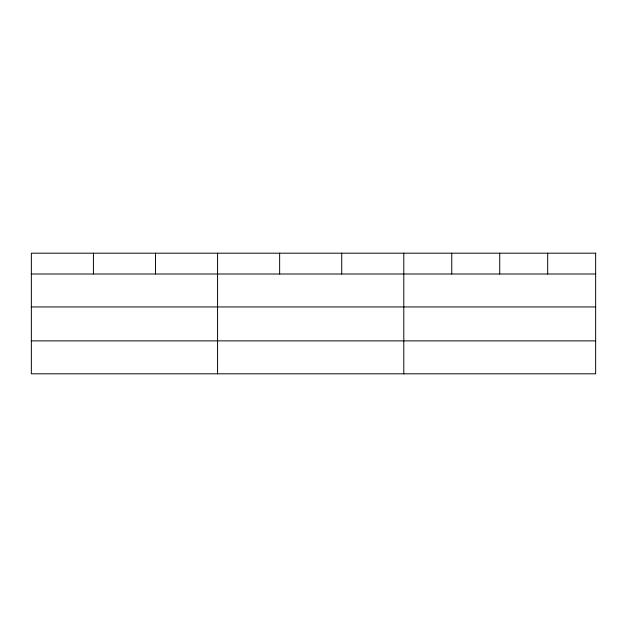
<?xml version="1.0" encoding="UTF-8"?>
<svg xmlns="http://www.w3.org/2000/svg" width="627" height="627" viewBox="0 0 627 627"><rect width="100%" height="100%" fill="white"/><g stroke="black" fill="none" stroke-linecap="round" stroke-linejoin="round"><path stroke-width="0.94" d="M31.35 274.007L595.65 274.007M31.35 306.94L595.65 306.94M31.35 340.876L595.65 340.876M547.684 253.19L547.684 274.007M499.719 253.19L499.719 274.007M451.753 253.19L451.753 274.007M403.788 253.19L403.788 373.81M341.715 253.19L341.715 274.007M279.642 253.19L279.642 274.007M217.569 253.19L217.569 373.81M155.496 253.19L155.496 274.007M93.423 253.19L93.423 274.007M595.65 253.19L31.35 253.19L31.35 373.81L595.65 373.81L595.65 253.19"/></g></svg>
